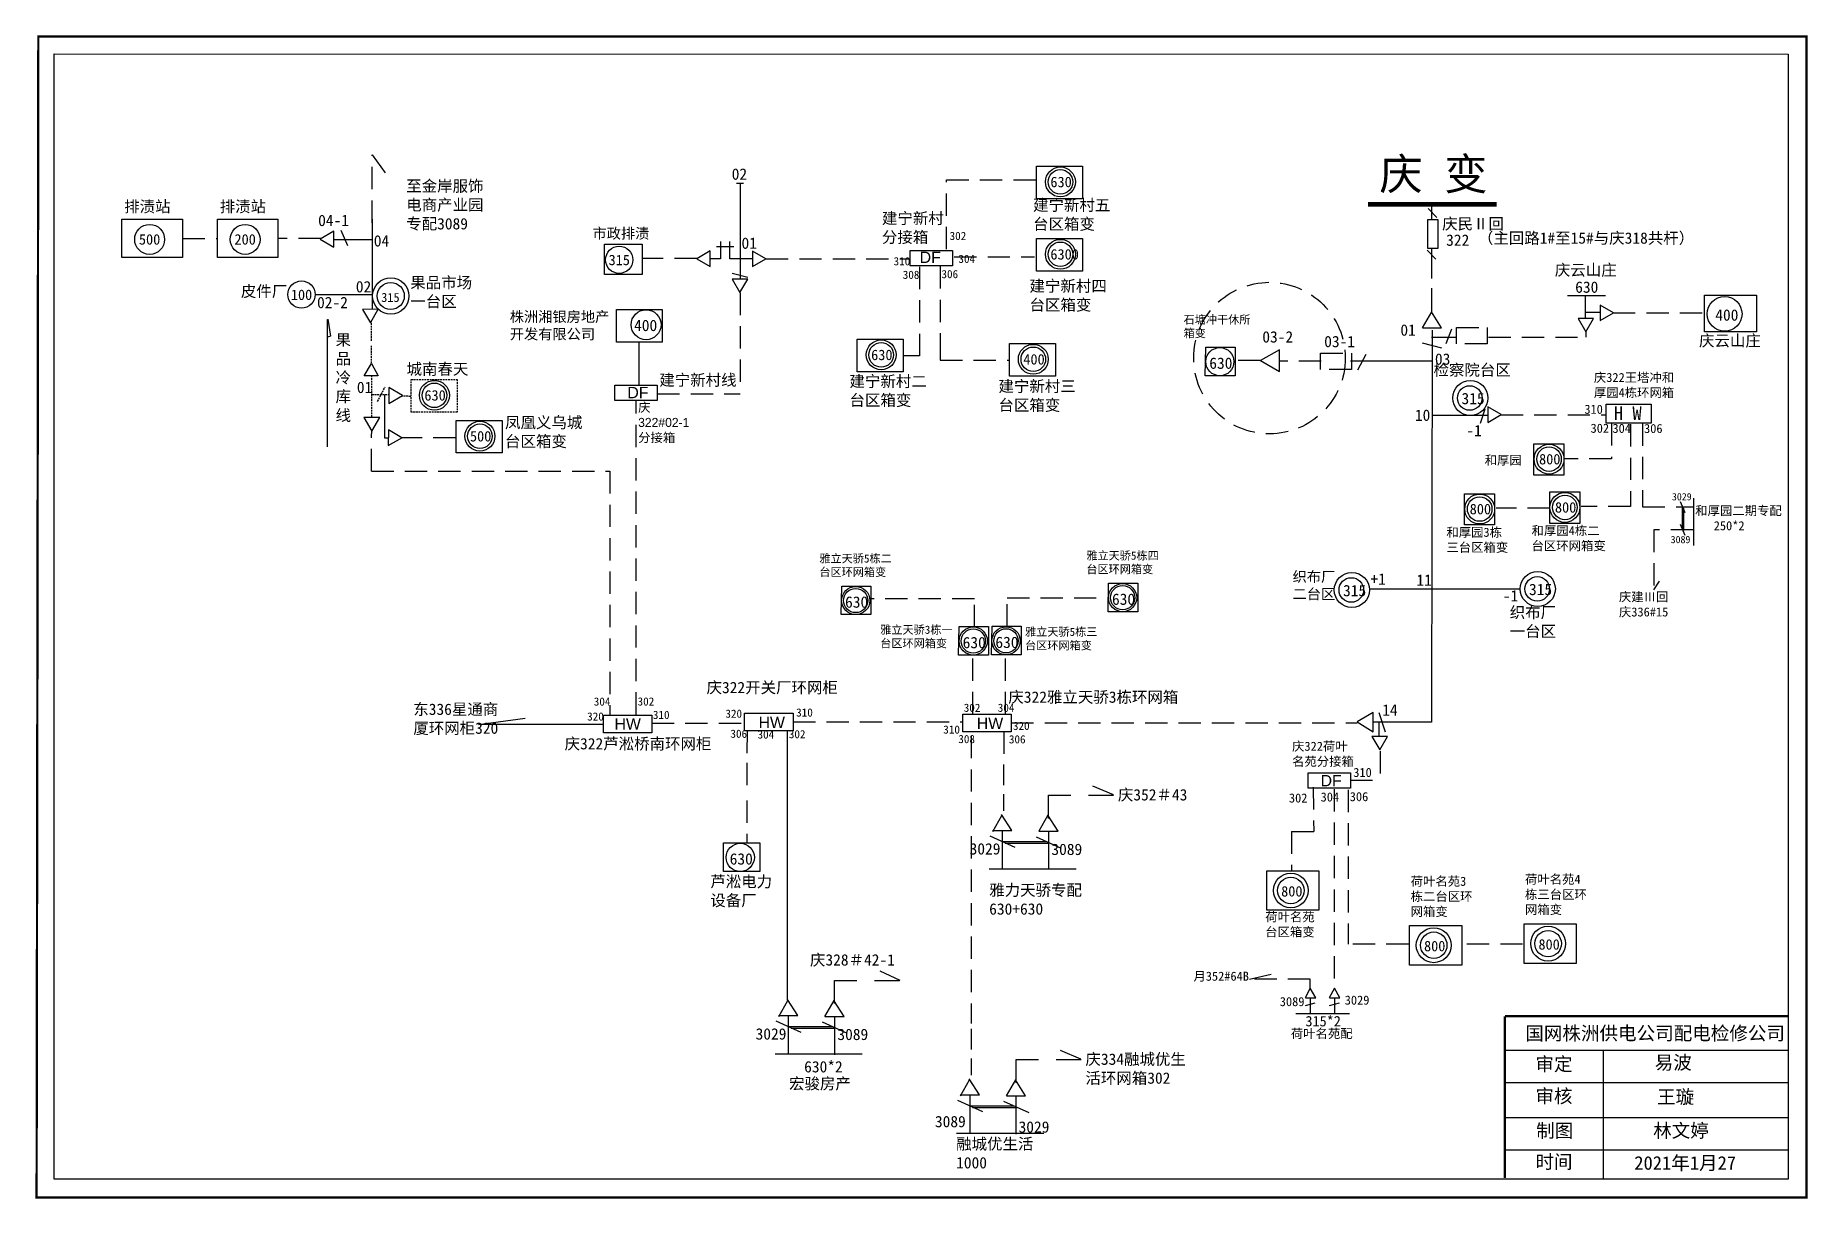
# Model space of a CAD drawing. Extents: x 59 to 450, y -30 to 227.
import ezdxf

# ---------------------------------------------------------------- set-up
doc = ezdxf.new("R2010")
doc.units = 0
doc.header["$LTSCALE"] = 0.774411
for name, pattern in [('ACAD_ISO02W100', [15, 12, -3]), ('DASHED2', [9.525, 6.35, -3.175]), ('HIDDEN', [0.375, 0.25, -0.125])]:
    doc.linetypes.add(name, pattern=pattern)
doc.layers.get('0').update_dxf_attribs({"linetype": 'CONTINUOUS'})
doc.layers.add('0-RefEdit0', color=7, linetype='CONTINUOUS')
doc.layers.add('Layer2', color=1, linetype='CONTINUOUS')
doc.styles.get("Standard").update_dxf_attribs({"font": '', "height": 2.5})
doc.styles.add('字体', font='simkai_0.ttf', dxfattribs={"height": 2.5})
doc.styles.get('Standard').set_extended_font_data('SimSun')

# ---------------------------------------------------------------- blocks, each defined once
blk = doc.blocks.new('A$C054174E0')
for radius in [4, 3]:
    blk.add_circle((4, 4), radius)
blk.add_text('315', height=2).set_placement((1.89, 2.68))

msp = doc.modelspace()

# ---------------------------------------------------------------- linework, layer by layer
at = {"color": 7, "linetype": 'DASHED2'}
for p, q in [((133.77, 185.56), (133.77, 200.53)), ((133.77, 200.53), (137.28, 195.62)), ((370.72, 158.89), (371.93, 162.15)), ((351.22, 153.07), (353.07, 156.54)), ((329.74, 155.14), (324.14, 155.14)), ((343.12, 155.03), (333.9, 155.03)), ((297.28, 59.32), (292.02, 61.53)), ((250.21, 18.37), (245.8, 20.4)), ((290.12, 0.99), (284.86, 3.19))]:
    msp.add_line(p, q, dxfattribs=at)
at = {"color": 0, "linetype": 'Continuous'}
for p, q in [((214.16, 194.26), (215.71, 194.26)), ((213.57, 180.23), (209.69, 180.23)), ((210.65, 177.62), (210.65, 181.43)), ((212.7, 177.62), (212.7, 181.43)), ((210.63, 177.62), (208.38, 177.62)), ((214.95, 177.62), (212.7, 177.62)), ((254.51, 156.15), (251.15, 156.15)), ((259.06, 156.3), (259.06, 155.24)), ((136.52, 147.63), (136.52, 138.07)), ((367.65, 143.06), (379.77, 143.06)), ((136.52, 138.07), (137.31, 138.07)), ((422.29, 124.06), (423.37, 121.63)), ((422.77, 122.89), (422.77, 118.01)), ((423.04, 122.55), (423.04, 117.67)), ((425.24, 124.8), (425.24, 114.31)), ((422.29, 119.04), (423.37, 116.6)), ((416.49, 104.56), (417.73, 106.47)), ((157.19, 74.84), (167.51, 76.25)), ((184.7, 74.84), (157.19, 74.84)), ((355.82, 75.29), (355.82, 72.22)), ((272.76, 49.03), (282.51, 49.03)), ((273.37, 48.68), (283.12, 48.68)), ((225.55, 8.2), (235.3, 8.2)), ((226.16, 7.85), (235.9, 7.85)), ((265.6, -9.3), (275.35, -9.3)), ((266.21, -9.65), (275.96, -9.65))]:
    msp.add_line(p, q, dxfattribs=at)
at = {"color": 0, "linetype": 'DASHED2'}
for p, q in [((260.47, 179.73), (260.47, 195.03)), ((260.47, 195.03), (280.2, 195.03)), ((91.95, 182.07), (99.57, 182.07)), ((122.4, 182.06), (113.09, 182.06)), ((205.37, 177.65), (193.37, 177.65)), ((220.63, 177.6), (252.38, 177.6)), ((259.06, 175.94), (259.06, 156.3)), ((262.17, 178.03), (279.86, 178.03)), ((254.51, 175.82), (254.51, 156.15)), ((214.95, 170.11), (214.95, 148.05)), ((407.49, 165.65), (427.36, 165.65)), ((380.02, 160.31), (401.59, 160.31)), ((401.59, 160.31), (401.59, 161.44)), ((259.06, 155.24), (274.19, 155.24)), ((191.99, 77.04), (191.99, 146.35)), ((196.66, 147.82), (214.96, 147.82)), ((382.74, 143.19), (405.74, 143.19)), ((407.17, 141.31), (407.17, 133.44)), ((411.34, 141.09), (411.34, 122.97)), ((414.03, 141.28), (414.03, 122.88)), ((133.6, 130.72), (133.66, 139.93)), ((152.17, 138.09), (140.35, 138.09)), ((407.17, 133.44), (396.87, 133.44)), ((133.6, 130.72), (186.19, 130.72)), ((186.19, 130.72), (186.19, 76.98)), ((393.57, 122.6), (381.7, 122.6)), ((411.34, 122.97), (400.5, 122.97)), ((414.03, 122.88), (425.11, 122.88)), ((425.16, 117.79), (416.49, 117.79)), ((416.49, 117.79), (416.49, 104.56)), ((195.46, 75.11), (215.93, 75.12)), ((265.93, 72.31), (265.93, 8.89)), ((273.09, 73.31), (273.09, 67.23)), ((356.11, 68.96), (356.11, 62.55)), ((216.45, 66.37), (216.44, 59.51)), ((349.54, 62.55), (356.11, 62.55)), ((282.99, 59.22), (289.26, 59.22)), ((341.32, 61.02), (341.49, 51.22)), ((346, 60.58), (346, 16.49)), ((349.08, 60.43), (349.08, 26.37)), ((216.44, 58.09), (216.43, 48.79)), ((336.59, 51.22), (341.49, 51.22)), ((336.59, 51.22), (336.59, 42.63)), ((362.37, 26.37), (349.03, 26.37)), ((387.56, 26.33), (374.22, 26.33)), ((327.3, 18.64), (333.02, 19.95)), ((235.78, 18.38), (242.05, 18.38)), ((340.7, 18.64), (327.36, 18.64)), ((340.7, 16.63), (340.7, 18.64)), ((275.83, 0.88), (282.11, 0.88))]:
    msp.add_line(p, q, dxfattribs=at)
at = {"linetype": 'Continuous'}
for p, q in [((368.66, 186.74), (366.68, 188.71)), ((367.46, 179.87), (367.46, 173.24)), ((368.44, 177.5), (366.46, 179.48)), ((367.46, 171.08), (367.46, 165.61)), ((397.45, 169.5), (405.87, 169.5)), ((367.42, 165.88), (365.41, 162.35)), ((369.69, 162.35), (367.42, 165.88)), ((404.63, 165.76), (401.43, 165.76)), ((365.44, 162.35), (369.69, 162.35)), ((367.43, 160.31), (372.91, 160.31)), ((367.57, 161.88), (367.48, 75.37)), ((365.42, 159.09), (369.67, 157.92)), ((353.74, 104.76), (368.48, 104.76)), ((368.36, 104.76), (387.03, 104.76)), ((354.56, 77.49), (351.06, 75.39)), ((351.06, 75.39), (354.56, 73.21)), ((354.56, 73.24), (354.56, 77.49)), ((355.84, 77.51), (357.23, 73.23)), ((216.46, 73.32), (216.45, 68.54)), ((225.29, 73.53), (225.28, 14.03)), ((273.06, 65.99), (273.06, 61.48)), ((273.06, 59.44), (273.06, 55.8)), ((282.99, 54.13), (282.99, 59.22)), ((291.81, 59.22), (297.3, 59.22)), ((274.88, 51.47), (272.62, 54.99)), ((282.81, 54.8), (280.8, 51.27)), ((285.07, 51.27), (282.81, 54.8)), ((272.62, 54.69), (270.6, 51.17)), ((270.63, 51.47), (274.88, 51.47)), ((272.75, 51.43), (272.75, 43.01)), ((280.83, 51.27), (285.07, 51.27)), ((282.95, 51.23), (282.95, 42.81)), ((275.63, 47.69), (270.1, 50.21)), ((285.83, 47.49), (280.29, 50.01)), ((269.85, 43), (289.07, 43)), ((235.78, 13.29), (235.78, 18.38)), ((244.6, 18.38), (250.09, 18.38)), ((225.4, 13.86), (223.39, 10.33)), ((227.67, 10.63), (225.4, 14.16)), ((235.6, 13.96), (233.58, 10.43)), ((237.86, 10.43), (235.6, 13.96)), ((228.42, 6.85), (222.89, 9.37)), ((223.42, 10.63), (227.67, 10.63)), ((225.54, 10.59), (225.54, 2.17)), ((238.62, 6.66), (233.08, 9.17)), ((233.62, 10.43), (237.86, 10.43)), ((235.74, 10.4), (235.74, 1.97)), ((265.9, 7.66), (265.9, 3.14)), ((222.64, 2.16), (241.86, 2.16)), ((265.9, 1.11), (265.9, -2.53)), ((275.83, -4.21), (275.83, 0.88)), ((284.65, 0.88), (290.14, 0.88)), ((383.68, 2.97), (446.04, 2.97)), ((405.32, 2.96), (405.32, -25.37)), ((265.46, -3.64), (263.44, -7.17)), ((267.72, -6.87), (265.46, -3.35)), ((275.65, -3.54), (273.64, -7.07)), ((277.91, -7.07), (275.65, -3.54)), ((263.47, -6.87), (267.72, -6.87)), ((265.6, -6.91), (265.6, -15.33)), ((273.67, -7.07), (277.91, -7.07)), ((275.79, -7.1), (275.79, -15.53)), ((383.68, -4.13), (446.04, -4.13)), ((268.48, -10.65), (262.94, -8.13)), ((278.67, -10.85), (273.13, -8.33)), ((262.69, -15.34), (281.91, -15.34)), ((383.68, -11.88), (446.04, -11.88)), ((383.68, -18.99), (446.04, -18.99))]:
    msp.add_line(p, q, dxfattribs=at)
at = {"linetype": 'ACAD_ISO02W100'}
msp.add_line((367.52, 186.24), (367.52, 189.33), dxfattribs=at)
at = {"color": 7, "linetype": 'ByBlock', "ltscale": 2}
msp.add_line((128.4, 180.44), (126.94, 183.84), dxfattribs=at)
at = {"color": 7}
for p, q in [((133.75, 186.34), (133.75, 166.62)), ((125.29, 181.85), (133.75, 181.85)), ((217.63, 177.62), (214.98, 177.62)), ((213.2, 174.44), (216.61, 173.55)), ((121.18, 169.75), (133.6, 169.75)), ((367.48, 155), (349.61, 155)), ((367.48, 75.37), (354.58, 75.36))]:
    msp.add_line(p, q, dxfattribs=at)
at = {"linetype": 'DASHED2'}
msp.add_line((401.45, 164.46), (401.45, 169.5), dxfattribs=at)
at = {"color": 7, "linetype": 'Continuous'}
for p, q in [((123.9, 136.1), (123.89, 164.22)), ((131.98, 151.74), (133.6, 154.47)), ((133.6, 154.47), (135.11, 151.74)), ((135.05, 151.78), (131.98, 151.74))]:
    msp.add_line(p, q, dxfattribs=at)
at = {"color": 7, "linetype": 'HIDDEN', "ltscale": 2}
for p, q in [((133.59, 159.53), (133.59, 163.88)), ((133.59, 154.56), (133.59, 158.41)), ((133.72, 142.74), (133.72, 151.7)), ((134.95, 146.11), (136.64, 149.35)), ((133.72, 147.65), (137.26, 147.65)), ((142.26, 147.24), (140.36, 147.27))]:
    msp.add_line(p, q, dxfattribs=at)
at = {"linetype": 'Continuous', "const_width": 0.5}
msp.add_lwpolyline([(60.12, 226.63), (450.16, 226.63), (450.16, -29.52), (59.74, -29.52)], close=True, dxfattribs=at)
at = {"linetype": 'Continuous'}
for points in [[(63.59, 222.81), (446.11, 222.73), (446.11, -25.48), (63.65, -25.48)], [(427.71, 169.59), (439.18, 169.59), (439.18, 161.45), (427.71, 161.45)], [(195.49, 76.91), (195.49, 73.02), (184.81, 73.02), (184.81, 76.91)], [(226.61, 77.34), (226.61, 73.45), (215.93, 73.45), (215.93, 77.34)], [(274.76, 77.14), (274.76, 73.25), (264.08, 73.25), (264.08, 77.14)], [(331.11, 33.85), (331.11, 42.56), (342.58, 42.56), (342.58, 33.85)], [(362.63, 21.76), (362.63, 30.47), (374.11, 30.47), (374.11, 21.76)], [(387.87, 22.12), (387.87, 30.83), (399.34, 30.83), (399.34, 22.12)]]:
    msp.add_lwpolyline(points, close=True, dxfattribs=at)
at = {"color": 0, "linetype": 'ByBlock', "ltscale": 2}
for points in [[(290.46, 190.86), (280.32, 190.86), (280.32, 198.04), (290.46, 198.04)], [(290.46, 174.88), (280.32, 174.88), (280.32, 182.06), (290.46, 182.06)], [(250.92, 152.69), (240.78, 152.69), (240.78, 159.87), (250.92, 159.87)], [(284.48, 151.72), (274.35, 151.72), (274.35, 158.9), (284.48, 158.9)]]:
    msp.add_lwpolyline(points, close=True, dxfattribs=at)
at = {"linetype": 'Continuous'}
for points, const_width in [([(353.42, 189.61), (381.85, 189.61)], 1), ([(383.64, 10.47), (383.64, -25.25)], 0.5), ([(383.68, 10.47), (446.04, 10.47)], 0.5)]:
    msp.add_lwpolyline(points, dxfattribs=dict(at, const_width=const_width))
at = {"color": 7, "linetype": 'ByBlock', "ltscale": 2}
for points in [[(78.54, 177.88), (78.54, 186.31), (91.89, 186.31), (91.89, 177.88)], [(99.61, 177.88), (99.61, 186.31), (112.96, 186.31), (112.96, 177.88)], [(197.76, 159.2), (187.63, 159.2), (187.63, 166.38), (197.76, 166.38)], [(162.41, 134.75), (152.28, 134.75), (152.28, 141.93), (162.41, 141.93)]]:
    msp.add_lwpolyline(points, close=True, dxfattribs=at)
at = {"linetype": 'ACAD_ISO02W100'}
msp.add_lwpolyline([(368.84, 179.84), (366.64, 179.84), (366.64, 186.24), (368.84, 186.24)], close=True, dxfattribs=at)
at = {"color": 7}
for points in [[(122.26, 181.91), (125.33, 180.14), (125.33, 183.68)], [(220.58, 177.6), (217.63, 179.31), (217.63, 175.9)], [(214.9, 170.14), (216.61, 173.1), (213.19, 173.1)], [(131.66, 166.44), (133.43, 163.46), (135.12, 166.48)], [(137.44, 149.17), (137.42, 145.7), (140.43, 147.42)], [(382.8, 143.21), (379.85, 144.92), (379.85, 141.5)], [(131.95, 142.56), (133.72, 139.58), (135.42, 142.61)]]:
    msp.add_lwpolyline(points, close=True, dxfattribs=at)
at = {"color": 0, "linetype": 'Continuous'}
for points in [[(185.04, 180.81), (193.29, 180.81), (193.29, 174.15), (185.04, 174.15)], [(252.47, 179.45), (261.81, 179.45), (261.81, 176.08), (252.47, 176.08)], [(317.69, 158.1), (324.12, 158.1), (324.12, 151.79), (317.54, 151.79)], [(406, 145.53), (415.91, 145.53), (415.91, 141.33), (406, 141.33)], [(390.01, 136.78), (396.65, 136.78), (396.65, 129.87), (390.01, 129.87)], [(374.72, 125.77), (381.36, 125.77), (381.36, 118.86), (374.72, 118.86)], [(393.52, 126.14), (400.16, 126.14), (400.16, 119.22), (393.52, 119.22)], [(296.23, 106.02), (302.67, 106.02), (302.67, 99.71), (296.09, 99.71)], [(237.35, 105.39), (243.78, 105.39), (243.78, 99.08), (237.21, 99.08)], [(263.29, 96.46), (269.72, 96.46), (269.72, 90.15), (263.14, 90.15)], [(270.51, 96.5), (276.94, 96.5), (276.94, 90.19), (270.37, 90.19)], [(340.26, 64.14), (349.6, 64.14), (349.6, 60.78), (340.26, 60.78)], [(211.3, 48.72), (219.27, 48.72), (219.27, 42.4), (211.3, 42.4)]]:
    msp.add_lwpolyline(points, close=True, dxfattribs=at)
at = {"color": 0}
for points in [[(205.36, 177.62), (208.32, 175.91), (208.32, 179.33)], [(137.34, 139.84), (137.32, 136.38), (140.33, 138.1)]]:
    msp.add_lwpolyline(points, close=True, dxfattribs=at)
for points in [[(401.5, 161.46), (403.21, 164.42), (399.79, 164.42)], [(407.59, 165.67), (404.63, 167.38), (404.63, 163.97)], [(356.03, 69.25), (357.73, 72.21), (354.32, 72.21)]]:
    msp.add_lwpolyline(points, close=True)
at = {"color": 7, "linetype": 'DASHED2'}
for points in [[(372.98, 162.43), (379.75, 162.43), (379.75, 158.85), (372.98, 158.85)], [(329.72, 155.13), (333.91, 152.71), (333.91, 157.54)], [(343, 156.75), (349.77, 156.75), (349.77, 153.17), (343, 153.17)]]:
    msp.add_lwpolyline(points, close=True, dxfattribs=at)
at = {"color": 7, "linetype": 'HIDDEN', "ltscale": 2}
msp.add_lwpolyline([(152.52, 143.77), (142.39, 143.77), (142.39, 150.96), (152.52, 150.96)], close=True, dxfattribs=at)
at = {"color": 7, "linetype": 'Continuous'}
msp.add_lwpolyline([(187.28, 149.72), (196.62, 149.72), (196.62, 146.35), (187.28, 146.35)], close=True, dxfattribs=at)
at = {"color": 7, "linetype": 'DASHED2'}
for points in [[(266.61, 96.36), (266.61, 102.58), (243.75, 102.58)], [(273.84, 96.49), (273.84, 102.76), (296.19, 102.76)], [(273.46, 77.13), (273.46, 89.93)], [(266.24, 77.09), (266.24, 89.89)], [(226.61, 75.39), (263.89, 75.39)], [(274.76, 75.19), (351.06, 75.19)]]:
    msp.add_lwpolyline(points, dxfattribs=at)
at = {"color": 0, "linetype": 'Continuous'}
for centre, radius in [((285.59, 194.56), 3.3), ((285.59, 194.56), 2.71), ((285.59, 178.59), 3.3), ((285.59, 178.59), 2.71), ((246.05, 156.4), 3.3), ((246.05, 156.4), 2.71), ((279.61, 155.42), 3.3), ((279.61, 155.42), 2.71), ((393.38, 133.39), 3.3), ((393.38, 133.39), 2.71), ((378.08, 122.38), 3.3), ((396.88, 122.74), 3.3), ((396.88, 122.74), 2.71), ((378.08, 122.38), 2.71)]:
    msp.add_circle(centre, radius, dxfattribs=at)
at = {"color": 7, "linetype": 'Continuous'}
for centre, radius in [((84.68, 181.88), 3.3), ((105.75, 181.88), 3.3), ((194.19, 163.05), 3.3), ((147.49, 147.47), 3.3), ((147.49, 147.47), 2.71), ((157.54, 138.45), 3.3), ((157.54, 138.45), 2.71), ((240.43, 102.19), 2.67), ((299.31, 102.82), 2.67), ((266.36, 93.26), 2.67), ((273.59, 93.3), 2.67)]:
    msp.add_circle(centre, radius, dxfattribs=at)
at = {"color": 0}
msp.add_circle((188.27, 177.38), 3, dxfattribs=at)
at = {"color": 7}
for centre, radius in [((118.18, 169.7), 3), ((432.12, 165.43), 3.83)]:
    msp.add_circle(centre, radius, dxfattribs=at)
at = {"color": 1, "linetype": 'DASHED2'}
msp.add_circle((331.71, 155.69), 16.72, dxfattribs=at)
at = {"linetype": 'Continuous'}
for centre, radius in [((320.76, 154.9), 3.11), ((376.01, 146.88), 3.87), ((375.89, 146.88), 2.71), ((299.31, 102.82), 3.11), ((349.88, 104.52), 3.87), ((349.76, 104.52), 2.71), ((390.9, 104.76), 3.87), ((390.78, 104.76), 2.71), ((240.43, 102.19), 3.11), ((266.36, 93.26), 3.11), ((273.59, 93.3), 3.11), ((214.97, 45.51), 3.11), ((336.42, 38.21), 3.85), ((336.42, 38.21), 2.92), ((367.95, 26.13), 3.85), ((367.95, 26.13), 2.92), ((393.18, 26.48), 3.85), ((393.18, 26.48), 2.92)]:
    msp.add_circle(centre, radius, dxfattribs=at)
at = {"layer": '0-RefEdit0', "color": 0, "linetype": 'ByBlock', "ltscale": 2}
for p, q in [((192.69, 149.64), (192.69, 159.1)), ((378.27, 141.34), (379.31, 144.46))]:
    msp.add_line(p, q, dxfattribs=at)
at = {"layer": '0-RefEdit0', "color": 7, "linetype": 'ByBlock', "ltscale": 2}
for p, q in [((340.69, 16.64), (339.55, 14.55)), ((341.91, 14.55), (340.69, 16.64)), ((346.02, 16.64), (344.88, 14.55)), ((347.24, 14.55), (346.02, 16.64)), ((339.64, 14.55), (341.91, 14.55)), ((339.64, 12.81), (341.82, 13.42)), ((340.69, 14.55), (340.69, 11.15)), ((344.97, 14.55), (347.24, 14.55)), ((344.97, 12.81), (347.15, 13.42)), ((346.02, 14.55), (346.02, 11.15)), ((337.49, 11.06), (349.33, 11.06))]:
    msp.add_line(p, q, dxfattribs=at)
at = {"layer": 'Layer2', "color": 0, "linetype": 'Continuous'}
msp.add_line((214.95, 194.21), (214.95, 173.11), dxfattribs=at)
at = {"layer": 'Layer2', "color": 7, "linetype": 'ACAD_ISO02W100'}
for p, q in [((123.95, 164.28), (124.61, 160.51)), ((124.61, 160.51), (123.89, 160.33))]:
    msp.add_line(p, q, dxfattribs=at)

# ---------------------------------------------------------------- block references
at = {"color": 7}
msp.add_blockref('A$C054174E0', (133.86, 165.39), dxfattribs=at)

# ---------------------------------------------------------------- texts
at = {"color": 0}
msp.add_text('02', height=2.5, dxfattribs=at).set_placement((213.08, 195.04))
at = {"color": 7}
for s, p in [('04-1', (121.85, 184.82)), ('01', (215.24, 179.8)), ('02-2', (121.61, 166.7))]:
    msp.add_text(s, height=2.5, dxfattribs=at).set_placement(p)
for s, p in [('03-2', (330.13, 159.12)), ('03-1', (343.78, 158.09)), ('01', (360.59, 160.63)), ('03', (368.21, 154.22)), ('10', (363.79, 141.84)), ('-1', (375.14, 138.44)), ('+1', (353.98, 105.68)), ('11', (364.12, 105.44)), ('-1', (383.18, 101.98)), ('14', (356.58, 76.78))]:
    msp.add_text(s, height=2.5).set_placement(p)
at = {"linetype": 'Continuous', "attachment_point": 1, "style": '字体'}
for s, insert, char_height, width in [('庆 变', (355.95, 199.82), 7, 27.4955), ('庆民Ⅱ回', (369.8, 186.58), 2.5, 14.4304), ('（主回路1#至15#与庆318共杆）', (377.69, 183.43), 2.5, 55.7425), ('{\\fSimSun|b0|i0|c134|p2;石塘冲干休所箱变}', (312.77, 165.08), 1.8, 16.7377), ('630', (318.43, 155.82), 2.5, 2.8936), ('315', (374.07, 148.01), 2.5, 4.8101), ('{\\fSimSun|b0|i0|c134|p2;雅立天骄5栋二台区环网箱变}', (232.43, 112.37), 1.8, 16.7377), ('{\\fSimSun|b0|i0|c134|p2;雅立天骄5栋四台区环网箱变}', (291.32, 113), 1.8, 16.7377), ('315', (347.94, 105.64), 2.5, 4.8101), ('315', (388.96, 105.89), 2.5, 4.8101), ('630', (238.09, 103.11), 2.5, 2.8936), ('630', (296.97, 103.74), 2.5, 2.8936), ('{\\fSimSun|b0|i0|c134|p2;雅立天骄3栋一台区环网箱变}', (245.85, 96.65), 1.8, 16.7377), ('630', (264.02, 94.17), 2.5, 2.8936), ('630', (271.25, 94.22), 2.5, 2.8936), ('{\\fSimSun|b0|i0|c134|p2;雅立天骄5栋三台区环网箱变}', (277.8, 96.19), 1.8, 16.7377), ('庆322开关厂环网柜', (207.53, 84.25), 2.5, 38.4394), ('庆322雅立天骄3栋环网箱', (274.11, 82.14), 2.5, 38.4394), ('庆322芦淞桥南环网柜', (176.22, 71.85), 2.5, 38.3952), ('630', (212.63, 46.43), 2.5, 2.8936), ('国网株洲供电公司配电检修公司', (388.14, 8.21), 3, 82.0179), ('审定', (390.38, 1.41), 3, 23.4615), ('{\\fSimSun|b0|i0|c134|p2;易波}', (416.69, 1.75), 3, 23.4615), ('审核', (390.38, -5.65), 3, 23.4615), ('{\\fSimSun|b0|i0|c134|p2;王璇}', (417.22, -5.81), 3, 33.0539), ('制图', (390.54, -13.28), 3, 23.4615), ('{\\fSimSun|b0|i0|c134|p2;林文婷}', (416.35, -13.28), 3, 23.4615), ('时间', (390.38, -20.16), 3, 23.4615), ('{\\fSimSun|b0|i0|c134|p2;2021年1月27}', (412.18, -20.41), 3, 30.246)]:
    msp.add_mtext(s, dxfattribs=dict(at, insert=insert, char_height=char_height, width=width))
at = {"color": 0, "linetype": 'DASHED2', "char_height": 2.31, "width": 5.784, "attachment_point": 1}
for s, insert in [('630', (283.38, 195.71)), ('6300', (283.38, 179.74)), ('630', (243.84, 157.55)), ('400', (277.41, 156.57)), ('800', (391.18, 134.54)), ('800', (375.88, 123.53)), ('800', (394.68, 123.9))]:
    msp.add_mtext(s, dxfattribs=dict(at, insert=insert))
at = {"color": 7, "char_height": 2.5, "attachment_point": 1, "style": '字体'}
for s, insert, width in [('至金岸服饰电商产业园专配3089', (141.28, 194.92), 19.9274), ('排渍站', (79.06, 190.39), 19.9274), ('排渍站', (100.13, 190.39), 19.9274), ('皮件厂', (104.8, 171.69), 19.9274), ('果品市场\\P一台区', (142.18, 173.6), 19.9274), ('果品冷库线', (125.69, 160.98), 2.2905), ('城南春天', (141.35, 154.53), 19.9274), ('凤凰义{\\f\uffbfﾬￌﾣﾤ_GB2312|b0|i0|c134|p32;乌}城台区箱变', (163.08, 142.74), 17.5307), ('东336星通商厦环网柜320', (142.84, 79.45), 19.9274)]:
    msp.add_mtext(s, dxfattribs=dict(at, insert=insert, width=width))
at = {"color": 0, "attachment_point": 1}
for s, insert, char_height, width in [('市政排渍', (182.36, 184.36), 2.3, 16.4292), ('315', (185.93, 178.49), 2.3, 4.9053), ('310', (401.17, 145.4), 2, 16.4292), ('H W', (407.69, 145.06), 3, 16.4292), ('302', (402.54, 141.21), 2, 16.4292), ('304', (407.37, 141.18), 2, 16.4292), ('306', (414.34, 141.15), 2, 16.4292), ('3029', (420.49, 125.9), 1.6, 16.4292), ('3089', (420.21, 116.45), 1.6, 16.4292), ('{\\H0.8696x;庆建Ⅲ回庆336#15}', (408.8, 104.01), 2.3, 13.2143), ('庆322荷叶名苑分接箱', (336.69, 71.04), 2, 14.7205), ('{\\fKaiTi_GB2312|b0|i0|c134|p49;310}', (350.19, 65.26), 2, 12.3404), ('{\\fKaiTi_GB2312|b0|i0|c134|p49;302}', (336, 59.62), 2, 12.3404), ('{\\fKaiTi_GB2312|b0|i0|c134|p49;304}', (342.99, 59.84), 2, 12.3404), ('{\\fKaiTi_GB2312|b0|i0|c134|p49;306}', (349.42, 59.92), 2, 12.3404), ('{\\fKaiTi_GB2312|b0|i0|c134|p49;3089}', (333.99, 14.69), 2, 12.3404), ('{\\fKaiTi_GB2312|b0|i0|c134|p49;3029}', (348.31, 15.02), 2, 12.3404)]:
    msp.add_mtext(s, dxfattribs=dict(at, insert=insert, char_height=char_height, width=width))
at = {"color": 7, "linetype": 'DASHED2', "char_height": 2.31, "width": 5.784, "attachment_point": 1}
for s, insert in [('500', (82.31, 183.04)), ('200', (103.39, 183.04)), ('630', (145.29, 148.62)), ('500', (155.34, 139.6))]:
    msp.add_mtext(s, dxfattribs=dict(at, insert=insert))
at = {"color": 7, "linetype": 'Continuous', "char_height": 2.5, "attachment_point": 1}
for s, insert, width in [('04', (134.13, 182.81), 2.5918), ('02', (130.16, 172.69), 2.5918), ('01', (130.39, 150.48), 0.8238)]:
    msp.add_mtext(s, dxfattribs=dict(at, insert=insert, width=width))
at = {"linetype": 'Continuous', "char_height": 2.5, "width": 5.6554, "attachment_point": 1}
for s, insert in [('322', (370.68, 182.97)), ('630', (399.15, 172.6))]:
    msp.add_mtext(s, dxfattribs=dict(at, insert=insert))
at = {"char_height": 2.5, "width": 16.4292, "attachment_point": 1, "style": '字体'}
for s, insert in [('{\\fSimSun|b0|i0|c134|p2;庆云山庄}', (394.66, 176.39)), ('庆云山庄', (426.47, 160.79))]:
    msp.add_mtext(s, dxfattribs=dict(at, insert=insert))
at = {"color": 7, "attachment_point": 1}
for s, insert, char_height, width in [('100', (115.84, 170.81), 2.3, 4.9053), ('株洲湘银房地产开发有限公司', (164.12, 165.97), 2.3, 23.744), ('400', (430.05, 166.44), 2.5, 4.9068), ('{\\f\uffbfﾬￌﾣﾤ_GB2312|b0|i0|c134|p49;庆322#02-1分接箱}', (192.44, 145.82), 2, 12.3404), ('{\\fKaiTi_GB2312|b0|i0|c134|p49;\\H0.8696x;和厚园}', (379.18, 134.17), 2.3, 16.4292), ('{\\H0.8696x;和厚园二期专配\\P   250*2}', (425.63, 123.03), 2.3, 19.8474), ('{\\H0.8696x;和厚园3栋三台区箱变}', (370.73, 118.26), 2.3, 14.7074), ('{\\H0.8696x;和厚园4栋二台区环网箱变}', (389.53, 118.62), 2.3, 16.8396), ('荷叶名苑3栋二台区环网箱变', (362.85, 41.24), 2, 14.176), ('荷叶名苑4栋三台区环网箱变', (388.07, 41.68), 2, 14.176), ('荷叶名苑台区箱变', (330.77, 33.39), 2, 11.4813), ('月352#64B', (314.93, 20.3), 2, 13.7254), ('荷叶名苑配', (336.41, 7.65), 2, 16.4975)]:
    msp.add_mtext(s, dxfattribs=dict(at, insert=insert, char_height=char_height, width=width))
at = {"char_height": 2.3, "width": 4.9053, "attachment_point": 1}
for s, insert in [('800', (334.29, 39.18)), ('800', (391.05, 27.46)), ('800', (365.81, 27.1)), ('315*2', (339.64, 10.53))]:
    msp.add_mtext(s, dxfattribs=dict(at, insert=insert))
at = {"layer": 'Layer2', "color": 7, "linetype": 'Continuous', "style": '字体'}
for s, p in [('3029', (265.56, 46.15)), ('3089', (283.6, 46.04)), ('3029', (218.35, 5.31)), ('3089', (236.39, 5.21)), ('3089', (257.91, -14.03)), ('3029', (276.36, -15.23))]:
    msp.add_text(s, height=2.5, dxfattribs=at).set_placement(p)
at = {"layer": 'Layer2', "color": 0, "linetype": 'Continuous', "char_height": 2.5, "attachment_point": 1}
for s, insert, width in [('建宁新村分接箱', (246.22, 187.79), 14.2181), ('建宁新村五\\P台区箱变', (279.56, 190.69), 19.8095), ('建宁新村四\\P台区箱变', (278.77, 172.85), 19.8095), ('建宁新村二\\P台区箱变', (239.06, 151.82), 19.8095), ('建宁新村三台区箱变', (271.92, 150.73), 19.8095)]:
    msp.add_mtext(s, dxfattribs=dict(at, insert=insert, width=width))
at = {"layer": 'Layer2', "color": 7, "linetype": 'Continuous', "char_height": 2.5, "attachment_point": 1}
for s, insert, width in [('{\\fKaiTi_GB2312|b0|i0|c134|p49;\\H0.72x;302}', (261.15, 183.54), 19.8095), ('{\\fKaiTi_GB2312|b0|i0|c134|p49;\\H0.72x;310}', (248.79, 177.96), 19.8095), ('{\\fArial|b0|i0|c0|p32;DF}', (254.55, 179.17), 19.8095), ('{\\fKaiTi_GB2312|b0|i0|c134|p49;\\H0.72x;304}', (263.09, 178.49), 19.8095), ('{\\fKaiTi_GB2312|b0|i0|c134|p49;\\H0.72x;308}', (250.81, 174.97), 19.8095), ('{\\fKaiTi_GB2312|b0|i0|c134|p49;\\H0.72x;306}', (259.35, 175.12), 19.8095), ('400', (191.54, 164.15), 4.2782), ('建宁新村线', (197.1, 152.1), 23.0613), ('{\\fArial|b0|i0|c0|p32;DF}', (190.06, 149.33), 19.8095), ('{\\fKaiTi_GB2312|b0|i0|c134|p49;\\H0.72x;304}', (182.65, 80.8), 19.8095), ('{\\fKaiTi_GB2312|b0|i0|c134|p49;\\H0.72x;302}', (192.32, 80.82), 19.8095), ('{\\fKaiTi_GB2312|b0|i0|c134|p49;\\H0.72x;310}', (227.3, 78.38), 19.8095), ('{\\fKaiTi_GB2312|b0|i0|c134|p49;\\H0.72x;302}', (264.27, 79.43), 19.8095), ('{\\fKaiTi_GB2312|b0|i0|c134|p49;\\H0.72x;304}', (271.77, 79.43), 19.8095), ('{\\fKaiTi_GB2312|b0|i0|c134|p49;\\H0.72x;320}', (181.19, 77.5), 19.8095), ('{\\fArial|b0|i0|c0|p32;HW}', (187.23, 76.23), 19.8095), ('{\\fKaiTi_GB2312|b0|i0|c134|p49;\\H0.72x;310}', (195.69, 77.86), 19.8095), ('{\\fKaiTi_GB2312|b0|i0|c134|p49;\\H0.72x;320}', (211.69, 78.13), 19.8095), ('{\\fArial|b0|i0|c0|p32;HW}', (219, 76.54), 19.8095), ('{\\fKaiTi_GB2312|b0|i0|c134|p49;\\H0.72x;310}', (259.75, 74.62), 19.8095), ('{\\fArial|b0|i0|c0|p32;HW}', (267.15, 76.34), 19.8095), ('{\\fKaiTi_GB2312|b0|i0|c134|p49;\\H0.72x;320}', (275.12, 75.43), 19.8095), ('{\\fKaiTi_GB2312|b0|i0|c134|p49;\\H0.72x;306}', (212.8, 73.7), 19.8095), ('{\\fKaiTi_GB2312|b0|i0|c134|p49;\\H0.72x;304}', (218.78, 73.53), 19.8095), ('{\\fKaiTi_GB2312|b0|i0|c134|p49;\\H0.72x;302}', (225.68, 73.6), 19.8095), ('{\\fKaiTi_GB2312|b0|i0|c134|p49;\\H0.72x;308}', (263.07, 72.53), 19.8095), ('{\\fKaiTi_GB2312|b0|i0|c134|p49;\\H0.72x;306}', (274.23, 72.47), 19.8095)]:
    msp.add_mtext(s, dxfattribs=dict(at, insert=insert, width=width))
at = {"layer": 'Layer2', "color": 7, "linetype": 'Continuous', "char_height": 2.5, "attachment_point": 1, "style": '字体'}
for s, insert, width in [('检察院台区', (367.9, 154.32), 30.4167), ('{\\H0.92x;织布厂二台区}', (336.81, 108.62), 10.7619), ('{\\fSimSun|b0|i0|c134|p2;织布厂一台区}', (384.71, 100.83), 11.9784), ('{\\fArial|b0|i0|c0|p32;DF}', (342.99, 63.7), 14.6818), ('庆352＃43', (298.27, 60.58), 22.1342), ('芦淞电力设备厂', (208.36, 41.44), 14.6707), ('雅力天骄专配\\P630+630', (269.88, 39.55), 20.9953), ('庆328＃42-1', (230.35, 24.15), 22.1342), ('630*2', (229.06, 0.57), 19.6373), ('庆334融城优生活环网箱302', (291.11, 2.24), 22.1342), ('宏骏房产', (225.73, -3.15), 19.6373), ('融城优生活1000', (262.59, -16.45), 20.9953)]:
    msp.add_mtext(s, dxfattribs=dict(at, insert=insert, width=width))
at = {"layer": 'Layer2', "color": 0, "linetype": 'Continuous', "insert": (403.27, 152.41), "char_height": 2, "width": 19.8741, "attachment_point": 1, "style": '字体'}
msp.add_mtext('{\\fSimSun|b0|i0|c134|p2;庆322王塔冲和厚园4栋环网箱}', dxfattribs=at)

doc.saveas('drawing.dxf')
